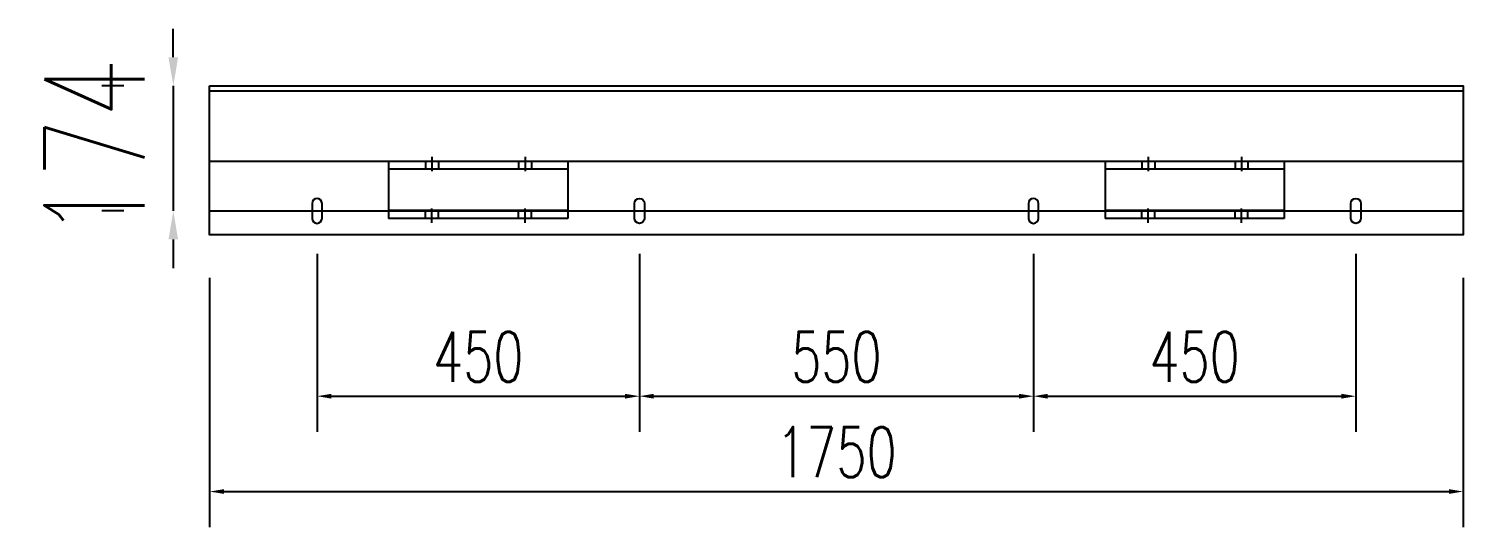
# Model space of a CAD drawing. Extents: x -18540 to 926017, y -610001 to -56924.
# Drawn here: x 74821 to 76824, y -589786 to -589089 of the extents above; entities that cross this region are included whole.
import ezdxf

# ---------------------------------------------------------------- set-up
doc = ezdxf.new("R2010")
doc.units = 0
doc.header["$LTSCALE"] = 10
doc.header["$MEASUREMENT"] = 0
doc.layers.add('L-构造线', color=6, linetype='Continuous')
doc.styles.add('STANDARD_T3', font='simplex.shx', dxfattribs={"width": 0.7, "bigfont": 'gbcbig.shx'})
doc.dimstyles.new('W&&20', dxfattribs={"dimtxt": 70, "dimasz": 20, "dimexe": 50, "dimexo": 60, "dimgap": 20, "dimtad": 1, "dimdec": 0, "dimzin": 0, "dimdsep": 46, "dimtxsty": 'STANDARD_T3', "dimcen": 0.09, "dimclrd": 1, "dimclre": 1, "dimclrt": 7, "dimazin": 2, "dimtfac": 1, "dimtdec": 0, "dimtix": 1, "dimtmove": 2, "dimatfit": 3, "dimfxl": 100, "dimtolj": 1, "dimtzin": 0, "dimarcsym": 0})
doc.dimstyles.new('W&&40', dxfattribs={"dimtxt": 140, "dimasz": 40, "dimexe": 100, "dimexo": 120, "dimgap": 40, "dimtad": 1, "dimdec": 0, "dimzin": 0, "dimdsep": 46, "dimtxsty": 'STANDARD_T3', "dimcen": 0.09, "dimclrd": 1, "dimclre": 1, "dimclrt": 7, "dimazin": 2, "dimtfac": 1, "dimtdec": 0, "dimtix": 1, "dimtmove": 2, "dimatfit": 3, "dimfxl": 100, "dimtolj": 1, "dimtzin": 0, "dimarcsym": 0})

# ---------------------------------------------------------------- blocks, each defined once
blk = doc.blocks.new('*D1249')
at = {"color": 1, "lineweight": -2, "transparency": 16777216}
for p, q in [((75224, -589403.9), (75224, -589652.7)), ((75673.8, -589403.8), (75673.8, -589652.7)), ((75244, -589602.7), (75653.8, -589602.7))]:
    blk.add_line(p, q, dxfattribs=at)
at = {"color": 1, "transparency": 16777216}
for points in [[(75244, -589599.4), (75244, -589606.1), (75224, -589602.7)], [(75653.8, -589599.4), (75653.8, -589606.1), (75673.8, -589602.7)]]:
    blk.add_solid(points, dxfattribs=at)
at = {"layer": 'Defpoints', "color": 0, "transparency": 16777216}
for p in [(75224, -589343.9), (75673.8, -589343.8), (75673.8, -589602.7)]:
    blk.add_point(p, dxfattribs=at)
at = {"color": 7, "transparency": 16777216, "insert": (75448.9, -589547.7), "char_height": 70, "attachment_point": 5, "style": 'STANDARD_T3'}
blk.add_mtext('\\A1;450', dxfattribs=at)
blk = doc.blocks.new('*D1250')
at = {"color": 1, "lineweight": -2, "transparency": 16777216}
for p, q in [((75673.8, -589403.8), (75673.8, -589652.7)), ((76223.8, -589403.8), (76223.8, -589652.7)), ((75693.8, -589602.7), (76203.8, -589602.7))]:
    blk.add_line(p, q, dxfattribs=at)
at = {"color": 1, "transparency": 16777216}
for points in [[(75693.8, -589599.4), (75693.8, -589606.1), (75673.8, -589602.7)], [(76203.8, -589599.4), (76203.8, -589606.1), (76223.8, -589602.7)]]:
    blk.add_solid(points, dxfattribs=at)
at = {"layer": 'Defpoints', "color": 0, "transparency": 16777216}
for p in [(75673.8, -589343.8), (76223.8, -589343.8), (76223.8, -589602.7)]:
    blk.add_point(p, dxfattribs=at)
at = {"color": 7, "transparency": 16777216, "insert": (75948.8, -589547.7), "char_height": 70, "attachment_point": 5, "style": 'STANDARD_T3'}
blk.add_mtext('\\A1;550', dxfattribs=at)
blk = doc.blocks.new('*D1251')
at = {"color": 1, "lineweight": -2, "transparency": 16777216}
for p, q in [((76223.8, -589403.8), (76223.8, -589652.7)), ((76673.8, -589403.8), (76673.8, -589652.7)), ((76243.8, -589602.7), (76653.8, -589602.7))]:
    blk.add_line(p, q, dxfattribs=at)
at = {"color": 1, "transparency": 16777216}
for points in [[(76243.8, -589599.4), (76243.8, -589606.1), (76223.8, -589602.7)], [(76653.8, -589599.4), (76653.8, -589606.1), (76673.8, -589602.7)]]:
    blk.add_solid(points, dxfattribs=at)
at = {"layer": 'Defpoints', "color": 0, "transparency": 16777216}
for p in [(76223.8, -589343.8), (76673.8, -589343.8), (76673.8, -589602.7)]:
    blk.add_point(p, dxfattribs=at)
at = {"color": 7, "transparency": 16777216, "insert": (76448.8, -589547.7), "char_height": 70, "attachment_point": 5, "style": 'STANDARD_T3'}
blk.add_mtext('\\A1;450', dxfattribs=at)
blk = doc.blocks.new('*D1252')
at = {"color": 1, "lineweight": -2, "transparency": 16777216}
for p, q in [((75073.9, -589437.3), (75073.9, -589785.9)), ((76823.9, -589437.3), (76823.9, -589785.9)), ((75093.9, -589735.9), (76803.9, -589735.9))]:
    blk.add_line(p, q, dxfattribs=at)
at = {"color": 1, "transparency": 16777216}
for points in [[(75093.9, -589732.6), (75093.9, -589739.2), (75073.9, -589735.9)], [(76803.9, -589732.6), (76803.9, -589739.2), (76823.9, -589735.9)]]:
    blk.add_solid(points, dxfattribs=at)
at = {"layer": 'Defpoints', "color": 0, "transparency": 16777216}
for p in [(75073.9, -589377.3), (76823.9, -589377.3), (76823.9, -589735.9)]:
    blk.add_point(p, dxfattribs=at)
at = {"color": 7, "transparency": 16777216, "insert": (75948.9, -589680.9), "char_height": 70, "attachment_point": 5, "style": 'STANDARD_T3'}
blk.add_mtext('\\A1;1750', dxfattribs=at)
blk = doc.blocks.new('*D1261')
at = {"layer": 'Defpoints', "color": 0, "transparency": 16777216}
for p in [(75073.9, -589169.3), (75023.2, -589343.8), (75073.9, -589343.8)]:
    blk.add_point(p, dxfattribs=at)
at = {"layer": 'L-构造线', "color": 1, "lineweight": -2, "transparency": 16777216}
for p, q in [((75023.2, -589129.3), (75023.2, -589089.3)), ((74953.9, -589169.3), (74923.2, -589169.3)), ((75023.2, -589169.3), (75023.2, -589343.8)), ((74953.9, -589343.8), (74923.2, -589343.8)), ((75023.2, -589383.8), (75023.2, -589423.8))]:
    blk.add_line(p, q, dxfattribs=at)
at = {"layer": 'L-构造线', "color": 1, "transparency": 16777216}
for points in [[(75016.5, -589129.3), (75029.9, -589129.3), (75023.2, -589169.3)], [(75016.5, -589383.8), (75029.9, -589383.8), (75023.2, -589343.8)]]:
    blk.add_solid(points, dxfattribs=at)
at = {"layer": 'L-构造线', "color": 7, "transparency": 16777216, "insert": (74913.2, -589256.5), "char_height": 140, "attachment_point": 5, "rotation": 90, "style": 'STANDARD_T3'}
blk.add_mtext('\\A1;174', dxfattribs=at)

msp = doc.modelspace()

# ---------------------------------------------------------------- linework, layer by layer
at = {"lineweight": -3}
for p, q in [((75073.9, -589176.3), (76823.9, -589176.3)), ((75375.2, -589274.3), (75375.2, -589285.3)), ((75393.2, -589274.3), (75393.2, -589285.3)), ((75505.2, -589274.3), (75505.2, -589285.3)), ((75523.2, -589274.3), (75523.2, -589285.3)), ((76375.2, -589274.3), (76375.2, -589285.3)), ((76393.2, -589274.3), (76393.2, -589285.3)), ((76505.2, -589274.3), (76505.2, -589285.3)), ((76523.2, -589274.3), (76523.2, -589285.3)), ((75375.2, -589354.3), (75375.2, -589343.3)), ((75393.2, -589354.3), (75393.2, -589343.3)), ((75505.2, -589354.3), (75505.2, -589343.3)), ((75523.2, -589354.3), (75523.2, -589343.3)), ((76375.2, -589354.3), (76375.2, -589343.3)), ((76393.2, -589354.3), (76393.2, -589343.3)), ((76505.2, -589354.3), (76505.2, -589343.3)), ((76523.2, -589354.3), (76523.2, -589343.3))]:
    msp.add_line(p, q, dxfattribs=at)
at = {"color": 3, "lineweight": -3}
for p, q in [((75384.2, -589268.3), (75384.2, -589288.3)), ((75514.2, -589268.3), (75514.2, -589288.3)), ((76384.2, -589268.3), (76384.2, -589288.3)), ((76514.2, -589268.3), (76514.2, -589288.3)), ((75384.2, -589360.3), (75384.2, -589340.3)), ((75514.2, -589360.3), (75514.2, -589340.3)), ((76384.2, -589360.3), (76384.2, -589340.3)), ((76514.2, -589360.3), (76514.2, -589340.3))]:
    msp.add_line(p, q, dxfattribs=at)
at = {"color": 8, "lineweight": -3}
for p, q in [((75073.9, -589274.3), (76823.9, -589274.3)), ((75073.9, -589343.8), (76823.9, -589343.8))]:
    msp.add_line(p, q, dxfattribs=at)
at = {"color": 1, "lineweight": -3}
for p, q in [((75323.8, -589274.3), (75573.8, -589274.3)), ((75323.8, -589274.3), (75323.8, -589354.3)), ((75323.8, -589285.3), (75573.8, -589285.3)), ((75573.8, -589274.3), (75573.8, -589354.3)), ((76323.8, -589274.3), (76573.8, -589274.3)), ((76323.8, -589274.3), (76323.8, -589354.3)), ((76323.8, -589285.3), (76573.8, -589285.3)), ((76573.8, -589274.3), (76573.8, -589354.3)), ((75573.8, -589343.3), (75323.8, -589343.3)), ((76573.8, -589343.3), (76323.8, -589343.3)), ((75573.8, -589354.3), (75323.8, -589354.3)), ((76573.8, -589354.3), (76323.8, -589354.3))]:
    msp.add_line(p, q, dxfattribs=at)
for points in [[(75073.9, -589169.3), (76823.9, -589169.3)], [(76823.9, -589377.3), (75073.9, -589377.3)]]:
    msp.add_lwpolyline(points)
at = {"lineweight": -3}
msp.add_lwpolyline([(75073.9, -589169.3), (76823.9, -589169.3), (76823.9, -589377.3), (75073.9, -589377.3)], close=True, dxfattribs=at)
for points in [[(75216.8, -589354.3, 1), (75230.8, -589354.3), (75230.8, -589333.3, 1), (75216.8, -589333.3)], [(75680.8, -589354.3, -1), (75666.8, -589354.3), (75666.8, -589333.3, -1), (75680.8, -589333.3)], [(76216.8, -589354.3, 1), (76230.8, -589354.3), (76230.8, -589333.3, 1), (76216.8, -589333.3)], [(76680.8, -589354.3, -1), (76666.8, -589354.3), (76666.8, -589333.3, -1), (76680.8, -589333.3)]]:
    msp.add_lwpolyline(points, format="xyb", close=True, dxfattribs=at)

# ---------------------------------------------------------------- dimensions: what is measured, and where the dimension line sits
for base, p1, p2, picture, middle in [((75673.8, -589602.7), (75224, -589343.9), (75673.8, -589343.8), '*D1249', (75448.9, -589547.7)), ((76223.8, -589602.7), (75673.8, -589343.8), (76223.8, -589343.8), '*D1250', (75948.8, -589547.7)), ((76673.8, -589602.7), (76223.8, -589343.8), (76673.8, -589343.8), '*D1251', (76448.8, -589547.7)), ((76823.9, -589735.9), (75073.9, -589377.3), (76823.9, -589377.3), '*D1252', (75948.9, -589680.9))]:
    dim = msp.add_linear_dim(base=base, p1=p1, p2=p2, dimstyle='W&&20')
    dim.commit()
    dim.dimension.update_dxf_attribs({"geometry": picture, "text_midpoint": middle})
at = {"layer": 'L-构造线', "color": 1}
dim = msp.add_linear_dim(base=(75023.194, -589343.7612), p1=(75073.8758, -589169.2613), p2=(75073.8758, -589343.7612), angle=90, dimstyle='W&&40', dxfattribs=at)
dim.commit()
dim.dimension.update_dxf_attribs({"geometry": '*D1261', "text_midpoint": (74913.194, -589256.5112)})

doc.saveas('drawing.dxf')
